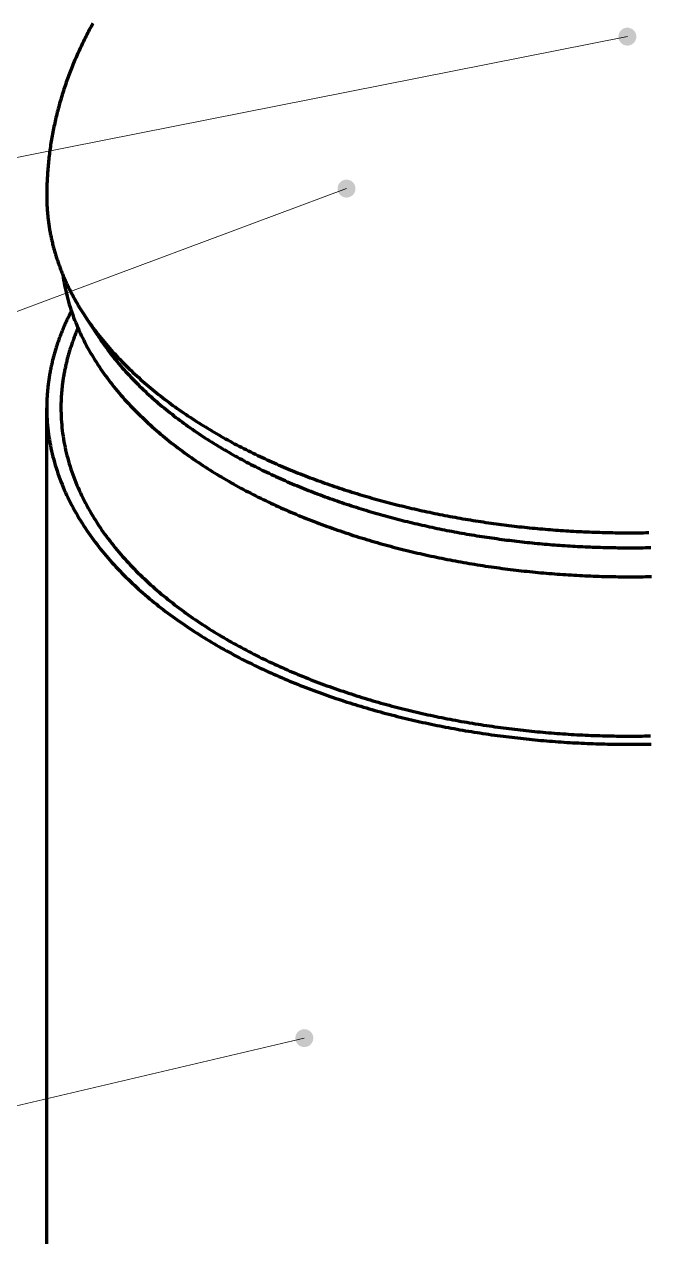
# Model space of a CAD drawing. Header units: millimetres. Extents: x 0 to 841, y 0 to 594.
# Drawn here: x 272.8 to 314.6, y 345.4 to 426.5 of the extents above; entities that cross this region are included whole.
import ezdxf

# ---------------------------------------------------------------- set-up
doc = ezdxf.new("R2010")
doc.units = ezdxf.units.MM
doc.layers.add('01-VISIBLE', color=7, linetype='CONTINUOUS', lineweight=70)
doc.layers.add('08-FINA', color=5, linetype='CONTINUOUS', lineweight=18)

msp = doc.modelspace()

# ---------------------------------------------------------------- hatches: boundary and pattern name
at = {"layer": '08-FINA'}
h = msp.add_hatch(color=7, dxfattribs=at)
h.dxf.hatch_style = 1
edge = h.paths.add_edge_path()
edge.add_arc((313.16, 425.656), 0.6, 0, 360)
h = msp.add_hatch(color=7, dxfattribs=at)
h.dxf.hatch_style = 1
edge = h.paths.add_edge_path()
edge.add_arc((294.381, 415.488), 0.6, 0, 360)
h = msp.add_hatch(color=7, dxfattribs=at)
h.dxf.hatch_style = 1
edge = h.paths.add_edge_path()
edge.add_arc((291.558, 358.645), 0.6, 0, 360)

# ---------------------------------------------------------------- linework, layer by layer
at = {"layer": '01-VISIBLE'}
for p, q in [((277.739, 405.657), (276.851, 407.014)), ((274.332, 338.279), (274.332, 400.822))]:
    msp.add_line(p, q, dxfattribs=at)
for points in [[(277.414, 426.539), (277.355, 426.431), (277.295, 426.323), (277.237, 426.214), (277.178, 426.106), (277.121, 425.996), (277.064, 425.887), (277.007, 425.777), (276.951, 425.667), (276.895, 425.557), (276.84, 425.447), (276.786, 425.336), (276.732, 425.225), (276.678, 425.114), (276.625, 425.002), (276.573, 424.89), (276.521, 424.778), (276.47, 424.666), (276.419, 424.554), (276.369, 424.441), (276.319, 424.328), (276.27, 424.214), (276.221, 424.101), (276.173, 423.987), (276.126, 423.873), (276.079, 423.759), (276.033, 423.644), (275.987, 423.53), (275.942, 423.415), (275.897, 423.3), (275.853, 423.184), (275.81, 423.069), (275.767, 422.953), (275.725, 422.837), (275.683, 422.721), (275.642, 422.604), (275.602, 422.488), (275.562, 422.371), (275.523, 422.254), (275.484, 422.136), (275.446, 422.019), (275.409, 421.901), (275.372, 421.784), (275.336, 421.666), (275.3, 421.547), (275.265, 421.429), (275.231, 421.31), (275.197, 421.192), (275.164, 421.073), (275.132, 420.954), (275.1, 420.834), (275.068, 420.715), (275.038, 420.595), (275.008, 420.476), (274.978, 420.356), (274.95, 420.236), (274.921, 420.115), (274.894, 419.995), (274.867, 419.874), (274.841, 419.754), (274.815, 419.633), (274.79, 419.512), (274.766, 419.391), (274.742, 419.27), (274.719, 419.149), (274.697, 419.027), (274.675, 418.906), (274.654, 418.784), (274.634, 418.662), (274.614, 418.54), (274.595, 418.418), (274.577, 418.296), (274.559, 418.174), (274.542, 418.052), (274.525, 417.93), (274.51, 417.807), (274.495, 417.685), (274.48, 417.562), (274.466, 417.439), (274.453, 417.317), (274.441, 417.194), (274.429, 417.071), (274.418, 416.948), (274.408, 416.825), (274.398, 416.702), (274.389, 416.579), (274.38, 416.455), (274.373, 416.332), (274.366, 416.209), (274.359, 416.086), (274.353, 415.962), (274.348, 415.839), (274.344, 415.716), (274.34, 415.592), (274.337, 415.469), (274.335, 415.345), (274.333, 415.222), (274.332, 415.099), (274.332, 414.975)], [(274.332, 414.975), (274.332, 414.894), (274.333, 414.814), (274.334, 414.733), (274.336, 414.652), (274.338, 414.572), (274.341, 414.491), (274.344, 414.411), (274.348, 414.33), (274.352, 414.249), (274.357, 414.169), (274.362, 414.088), (274.368, 414.008), (274.374, 413.928), (274.381, 413.847), (274.388, 413.767), (274.396, 413.687), (274.404, 413.606), (274.413, 413.526), (274.422, 413.446), (274.432, 413.366), (274.442, 413.286), (274.452, 413.206), (274.464, 413.126), (274.475, 413.046), (274.487, 412.966), (274.5, 412.887), (274.513, 412.807), (274.527, 412.728), (274.541, 412.648), (274.555, 412.569), (274.57, 412.49), (274.586, 412.41), (274.602, 412.331), (274.618, 412.252), (274.635, 412.174), (274.652, 412.095), (274.67, 412.016), (274.688, 411.938), (274.707, 411.859), (274.726, 411.781), (274.746, 411.702), (274.766, 411.624), (274.787, 411.546), (274.808, 411.468), (274.829, 411.391), (274.851, 411.313), (274.873, 411.236), (274.896, 411.158), (274.92, 411.081), (274.943, 411.004), (274.967, 410.927), (274.992, 410.85), (275.017, 410.773), (275.042, 410.697), (275.068, 410.62), (275.094, 410.544), (275.121, 410.468), (275.148, 410.392), (275.176, 410.316), (275.204, 410.241), (275.232, 410.165), (275.261, 410.09), (275.29, 410.015), (275.32, 409.939), (275.35, 409.865), (275.38, 409.79), (275.411, 409.715), (275.442, 409.641), (275.474, 409.567), (275.506, 409.493), (275.538, 409.419), (275.571, 409.345), (275.604, 409.271), (275.637, 409.198), (275.671, 409.125), (275.705, 409.052), (275.74, 408.979), (275.775, 408.906), (275.81, 408.834), (275.846, 408.762), (275.882, 408.689), (275.919, 408.617), (275.956, 408.546), (275.993, 408.474), (276.03, 408.403), (276.068, 408.331), (276.106, 408.26), (276.145, 408.19), (276.184, 408.119), (276.223, 408.048), (276.263, 407.978), (276.303, 407.908), (276.343, 407.838), (276.383, 407.768), (276.424, 407.699), (276.466, 407.63), (276.507, 407.56), (276.549, 407.491), (276.591, 407.423), (276.634, 407.354), (276.676, 407.286), (276.72, 407.218), (276.763, 407.15), (276.807, 407.082), (276.851, 407.014)], [(275.403, 409.735), (275.43, 409.551), (275.459, 409.368), (275.491, 409.185), (275.525, 409.003), (275.563, 408.821), (275.602, 408.64), (275.644, 408.459), (275.689, 408.279), (275.736, 408.1), (275.786, 407.921), (275.838, 407.743), (275.892, 407.566), (275.949, 407.389), (276.008, 407.213), (276.069, 407.038), (276.133, 406.864), (276.199, 406.691), (276.267, 406.518), (276.337, 406.347), (276.41, 406.176), (276.484, 406.006), (276.561, 405.837), (276.639, 405.669), (276.72, 405.502), (276.803, 405.336), (276.887, 405.171), (276.974, 405.007), (277.062, 404.844), (277.152, 404.681), (277.244, 404.52), (277.338, 404.36), (277.434, 404.201), (277.531, 404.043), (277.63, 403.887), (277.731, 403.731), (277.833, 403.576), (277.937, 403.422), (278.042, 403.27), (278.149, 403.118), (278.258, 402.968), (278.368, 402.818), (278.479, 402.67), (278.592, 402.523), (278.706, 402.377), (278.822, 402.232), (278.939, 402.088), (279.057, 401.945), (279.176, 401.803), (279.297, 401.662), (279.419, 401.522), (279.543, 401.384), (279.667, 401.246), (279.793, 401.11), (279.919, 400.974), (280.047, 400.84), (280.176, 400.706), (280.306, 400.574), (280.437, 400.443), (280.57, 400.313), (280.703, 400.184), (280.837, 400.055), (280.972, 399.928), (281.108, 399.802), (281.245, 399.677), (281.383, 399.553), (281.522, 399.43), (281.662, 399.308), (281.802, 399.187), (281.944, 399.067), (282.086, 398.948), (282.229, 398.83), (282.373, 398.713), (282.517, 398.597), (282.663, 398.482), (282.809, 398.368), (282.956, 398.254), (283.104, 398.142), (283.252, 398.031), (283.401, 397.92), (283.551, 397.811), (283.701, 397.702), (283.853, 397.595), (284.004, 397.488), (284.157, 397.382), (284.31, 397.278), (284.463, 397.174), (284.618, 397.071), (284.772, 396.968), (284.928, 396.867), (285.084, 396.767), (285.24, 396.667), (285.397, 396.569), (285.555, 396.471), (285.713, 396.374), (285.872, 396.278), (286.031, 396.182), (286.191, 396.088), (286.351, 395.994), (286.512, 395.902), (286.673, 395.81), (286.834, 395.719), (286.996, 395.629), (287.159, 395.539), (287.322, 395.45), (287.485, 395.363), (287.649, 395.276), (287.813, 395.189), (287.978, 395.104), (288.143, 395.019), (288.308, 394.935), (288.474, 394.852), (288.64, 394.77), (288.807, 394.688), (288.974, 394.608), (289.141, 394.528), (289.309, 394.448), (289.477, 394.37), (289.646, 394.292), (289.814, 394.215), (289.983, 394.139), (290.153, 394.063), (290.322, 393.988), (290.493, 393.914), (290.663, 393.841), (290.834, 393.768), (291.005, 393.696), (291.176, 393.625), (291.347, 393.554), (291.519, 393.484), (291.691, 393.415), (291.864, 393.347), (292.036, 393.279), (292.209, 393.212), (292.383, 393.146), (292.556, 393.08), (292.73, 393.015), (292.904, 392.951), (293.078, 392.887), (293.253, 392.824), (293.427, 392.762), (293.602, 392.7), (293.777, 392.639), (293.953, 392.579), (294.129, 392.519), (294.304, 392.46), (294.48, 392.402), (294.657, 392.344), (294.833, 392.287), (295.01, 392.231), (295.187, 392.175), (295.364, 392.12), (295.541, 392.065), (295.719, 392.012), (295.897, 391.958), (296.074, 391.906), (296.253, 391.854), (296.431, 391.802), (296.609, 391.752), (296.788, 391.702), (296.967, 391.652), (297.145, 391.603), (297.325, 391.555), (297.504, 391.507), (297.683, 391.46), (297.863, 391.414), (298.043, 391.368), (298.223, 391.323), (298.403, 391.278), (298.583, 391.234), (298.763, 391.19), (298.944, 391.148), (299.124, 391.105), (299.305, 391.064), (299.486, 391.022), (299.667, 390.982), (299.848, 390.942), (300.029, 390.903), (300.211, 390.864), (300.392, 390.826), (300.574, 390.788), (300.756, 390.751), (300.937, 390.715), (301.119, 390.679), (301.302, 390.643), (301.484, 390.609), (301.666, 390.574), (301.848, 390.541), (302.031, 390.508), (302.214, 390.475), (302.396, 390.443), (302.579, 390.412), (302.762, 390.381), (302.945, 390.351), (303.128, 390.321), (303.311, 390.292), (303.495, 390.263), (303.678, 390.235), (303.862, 390.208), (304.045, 390.181), (304.229, 390.154), (304.412, 390.128), (304.596, 390.103), (304.78, 390.078), (304.964, 390.054), (305.148, 390.031), (305.332, 390.007), (305.516, 389.985), (305.7, 389.963), (305.884, 389.941), (306.069, 389.92), (306.253, 389.9), (306.438, 389.88), (306.622, 389.861), (306.807, 389.842), (306.991, 389.824), (307.176, 389.806), (307.361, 389.789), (307.545, 389.772), (307.73, 389.756), (307.915, 389.74), (308.1, 389.725), (308.285, 389.71), (308.47, 389.696), (308.655, 389.683), (308.84, 389.67), (309.025, 389.658), (309.21, 389.646), (309.395, 389.634), (309.58, 389.623), (309.765, 389.613), (309.951, 389.603), (310.136, 389.594), (310.321, 389.585), (310.507, 389.577), (310.692, 389.569), (310.877, 389.562), (311.063, 389.555), (311.248, 389.549), (311.433, 389.544), (311.619, 389.539), (311.804, 389.534), (311.99, 389.53), (312.175, 389.527), (312.361, 389.524), (312.546, 389.521), (312.732, 389.519), (312.917, 389.518), (313.103, 389.517), (313.288, 389.516), (313.474, 389.517), (313.659, 389.517), (313.845, 389.518), (314.03, 389.52), (314.216, 389.522), (314.401, 389.525), (314.587, 389.528), (314.772, 389.532)], [(275.979, 407.297), (275.943, 407.226), (275.906, 407.154), (275.87, 407.083), (275.834, 407.011), (275.799, 406.939), (275.763, 406.866), (275.729, 406.794), (275.694, 406.721), (275.66, 406.649), (275.627, 406.576), (275.594, 406.503), (275.561, 406.429), (275.528, 406.356), (275.496, 406.282), (275.464, 406.208), (275.433, 406.134), (275.402, 406.06), (275.372, 405.986), (275.341, 405.912), (275.312, 405.837), (275.282, 405.762), (275.253, 405.687), (275.225, 405.612), (275.197, 405.537), (275.169, 405.462), (275.142, 405.386), (275.115, 405.31), (275.088, 405.234), (275.062, 405.159), (275.036, 405.082), (275.011, 405.006), (274.986, 404.93), (274.962, 404.853), (274.938, 404.777), (274.915, 404.7), (274.892, 404.623), (274.869, 404.546), (274.847, 404.469), (274.825, 404.391), (274.804, 404.314), (274.783, 404.236), (274.762, 404.158), (274.743, 404.081), (274.723, 404.003), (274.704, 403.925), (274.685, 403.847), (274.667, 403.768), (274.65, 403.69), (274.632, 403.612), (274.616, 403.533), (274.599, 403.454), (274.584, 403.376), (274.568, 403.297), (274.553, 403.218), (274.539, 403.139), (274.525, 403.06), (274.512, 402.98), (274.499, 402.901), (274.486, 402.822), (274.474, 402.742), (274.462, 402.663), (274.451, 402.583), (274.441, 402.504), (274.431, 402.424), (274.421, 402.344), (274.412, 402.265), (274.403, 402.185), (274.395, 402.105), (274.388, 402.025), (274.38, 401.945), (274.374, 401.865), (274.368, 401.785), (274.362, 401.705), (274.357, 401.624), (274.352, 401.544), (274.348, 401.464), (274.344, 401.384), (274.341, 401.303), (274.338, 401.223), (274.336, 401.143), (274.334, 401.063), (274.333, 400.982), (274.332, 400.902), (274.332, 400.822)], [(276.851, 407.014), (276.946, 406.87), (277.043, 406.726), (277.142, 406.583), (277.242, 406.441), (277.343, 406.3), (277.445, 406.16), (277.548, 406.021), (277.653, 405.882), (277.759, 405.745), (277.866, 405.609), (277.974, 405.473), (278.084, 405.339), (278.194, 405.205), (278.306, 405.072), (278.419, 404.94), (278.533, 404.81), (278.647, 404.68), (278.763, 404.55), (278.88, 404.422), (278.998, 404.295), (279.117, 404.169), (279.237, 404.043), (279.357, 403.919), (279.479, 403.795), (279.602, 403.672), (279.725, 403.55), (279.849, 403.429), (279.974, 403.309), (280.1, 403.19), (280.227, 403.072), (280.355, 402.954), (280.483, 402.838), (280.612, 402.722), (280.742, 402.607), (280.873, 402.493), (281.004, 402.38), (281.137, 402.267), (281.269, 402.156), (281.403, 402.045), (281.537, 401.935), (281.672, 401.826), (281.808, 401.718), (281.944, 401.611), (282.081, 401.504), (282.218, 401.399), (282.357, 401.294), (282.495, 401.19), (282.635, 401.086), (282.775, 400.984), (282.915, 400.882), (283.056, 400.781), (283.198, 400.681), (283.34, 400.582), (283.483, 400.483), (283.626, 400.386), (283.77, 400.289), (283.914, 400.192), (284.059, 400.097), (284.204, 400.002), (284.35, 399.908), (284.496, 399.815), (284.643, 399.722), (284.79, 399.63), (284.938, 399.539), (285.086, 399.449), (285.234, 399.36), (285.383, 399.271), (285.533, 399.183), (285.683, 399.095), (285.833, 399.008), (285.983, 398.922), (286.134, 398.837), (286.286, 398.753), (286.438, 398.669), (286.59, 398.585), (286.742, 398.503), (286.895, 398.421), (287.049, 398.34), (287.202, 398.259), (287.356, 398.18), (287.511, 398.1), (287.665, 398.022), (287.82, 397.944), (287.976, 397.867), (288.131, 397.79), (288.287, 397.715), (288.444, 397.639), (288.6, 397.565), (288.757, 397.491), (288.914, 397.418), (289.072, 397.345), (289.23, 397.273), (289.388, 397.202), (289.546, 397.131), (289.705, 397.061), (289.864, 396.991), (290.023, 396.922), (290.182, 396.854), (290.342, 396.787), (290.502, 396.719), (290.662, 396.653), (290.823, 396.587), (290.984, 396.522), (291.144, 396.457), (291.306, 396.393), (291.467, 396.33), (291.629, 396.267), (291.791, 396.205), (291.953, 396.143), (292.115, 396.082), (292.278, 396.021), (292.44, 395.962), (292.603, 395.902), (292.767, 395.843), (292.93, 395.785), (293.094, 395.727), (293.257, 395.67), (293.421, 395.614), (293.586, 395.558), (293.75, 395.502), (293.914, 395.448), (294.079, 395.393), (294.244, 395.34), (294.409, 395.286), (294.574, 395.234), (294.74, 395.182), (294.906, 395.13), (295.071, 395.079), (295.237, 395.029), (295.403, 394.979), (295.57, 394.929), (295.736, 394.88), (295.903, 394.832), (296.069, 394.784), (296.236, 394.737), (296.403, 394.69), (296.57, 394.644), (296.738, 394.598), (296.905, 394.553), (297.073, 394.508), (297.241, 394.464), (297.408, 394.421), (297.576, 394.378), (297.745, 394.335), (297.913, 394.293), (298.081, 394.251), (298.25, 394.21), (298.418, 394.17), (298.587, 394.13), (298.756, 394.09), (298.925, 394.051), (299.094, 394.012), (299.263, 393.974), (299.433, 393.937), (299.602, 393.9), (299.772, 393.863), (299.941, 393.827), (300.111, 393.792), (300.281, 393.757), (300.451, 393.722), (300.621, 393.688), (300.791, 393.654), (300.962, 393.621), (301.132, 393.588), (301.302, 393.556), (301.473, 393.525), (301.644, 393.493), (301.814, 393.463), (301.985, 393.432), (302.156, 393.403), (302.327, 393.373), (302.498, 393.345), (302.669, 393.316), (302.84, 393.288), (303.012, 393.261), (303.183, 393.234), (303.354, 393.208), (303.526, 393.182), (303.697, 393.156), (303.869, 393.131), (304.041, 393.107), (304.212, 393.083), (304.384, 393.059), (304.556, 393.036), (304.728, 393.013), (304.9, 392.991), (305.072, 392.969), (305.244, 392.948), (305.417, 392.927), (305.589, 392.907), (305.761, 392.887), (305.934, 392.867), (306.106, 392.848), (306.278, 392.83), (306.451, 392.812), (306.623, 392.794), (306.796, 392.777), (306.969, 392.76), (307.141, 392.744), (307.314, 392.728), (307.487, 392.713), (307.66, 392.698), (307.833, 392.683), (308.005, 392.669), (308.178, 392.656), (308.351, 392.643), (308.524, 392.63), (308.697, 392.618), (308.87, 392.606), (309.043, 392.595), (309.217, 392.584), (309.39, 392.574), (309.563, 392.564), (309.736, 392.554), (309.909, 392.545), (310.083, 392.537), (310.256, 392.529), (310.429, 392.521), (310.602, 392.514), (310.776, 392.507), (310.949, 392.5), (311.122, 392.495), (311.296, 392.489), (311.469, 392.484), (311.643, 392.48), (311.816, 392.475), (311.989, 392.472), (312.163, 392.469), (312.336, 392.466), (312.51, 392.463), (312.683, 392.462), (312.857, 392.46), (313.03, 392.459), (313.203, 392.459), (313.377, 392.458), (313.55, 392.459), (313.724, 392.46), (313.897, 392.461), (314.071, 392.462), (314.244, 392.465), (314.418, 392.467), (314.591, 392.47)], [(276.419, 406.153), (276.388, 406.079), (276.356, 406.005), (276.325, 405.93), (276.294, 405.855), (276.264, 405.781), (276.234, 405.706), (276.205, 405.63), (276.176, 405.555), (276.147, 405.48), (276.119, 405.404), (276.091, 405.328), (276.064, 405.252), (276.037, 405.176), (276.01, 405.1), (275.984, 405.023), (275.959, 404.947), (275.934, 404.87), (275.909, 404.793), (275.885, 404.716), (275.861, 404.639), (275.837, 404.562), (275.814, 404.484), (275.792, 404.407), (275.77, 404.329), (275.748, 404.251), (275.727, 404.173), (275.707, 404.095), (275.687, 404.017), (275.667, 403.939), (275.648, 403.86), (275.629, 403.782), (275.611, 403.703), (275.593, 403.625), (275.576, 403.546), (275.559, 403.467), (275.542, 403.388), (275.526, 403.308), (275.511, 403.229), (275.496, 403.15), (275.482, 403.07), (275.468, 402.991), (275.454, 402.911), (275.441, 402.832), (275.429, 402.752), (275.417, 402.672), (275.406, 402.592), (275.395, 402.512), (275.384, 402.432), (275.374, 402.352), (275.365, 402.272), (275.356, 402.191), (275.347, 402.111), (275.34, 402.031), (275.332, 401.95), (275.325, 401.87), (275.319, 401.79), (275.313, 401.709), (275.308, 401.628), (275.303, 401.548), (275.298, 401.467), (275.294, 401.387), (275.291, 401.306), (275.288, 401.225), (275.286, 401.145), (275.284, 401.064), (275.283, 400.983), (275.282, 400.902), (275.282, 400.822)], [(277.739, 405.657), (277.833, 405.516), (277.927, 405.375), (278.023, 405.236), (278.121, 405.098), (278.219, 404.96), (278.319, 404.823), (278.42, 404.688), (278.522, 404.553), (278.626, 404.419), (278.73, 404.286), (278.836, 404.153), (278.943, 404.022), (279.05, 403.892), (279.159, 403.762), (279.269, 403.634), (279.38, 403.506), (279.492, 403.379), (279.605, 403.253), (279.719, 403.128), (279.834, 403.004), (279.95, 402.881), (280.067, 402.758), (280.185, 402.637), (280.304, 402.516), (280.423, 402.396), (280.544, 402.277), (280.665, 402.159), (280.787, 402.042), (280.91, 401.926), (281.034, 401.81), (281.158, 401.696), (281.283, 401.582), (281.409, 401.469), (281.536, 401.357), (281.664, 401.246), (281.792, 401.135), (281.921, 401.026), (282.05, 400.917), (282.181, 400.809), (282.312, 400.702), (282.443, 400.595), (282.576, 400.49), (282.709, 400.385), (282.842, 400.281), (282.976, 400.178), (283.111, 400.076), (283.246, 399.974), (283.382, 399.873), (283.519, 399.773), (283.656, 399.674), (283.794, 399.576), (283.932, 399.478), (284.071, 399.381), (284.21, 399.285), (284.35, 399.19), (284.49, 399.095), (284.631, 399.001), (284.772, 398.908), (284.914, 398.815), (285.056, 398.724), (285.199, 398.633), (285.342, 398.542), (285.485, 398.453), (285.629, 398.364), (285.774, 398.276), (285.919, 398.189), (286.064, 398.102), (286.21, 398.016), (286.356, 397.931), (286.503, 397.846), (286.65, 397.762), (286.797, 397.679), (286.945, 397.596), (287.093, 397.514), (287.241, 397.433), (287.39, 397.353), (287.539, 397.273), (287.689, 397.194), (287.839, 397.115), (287.989, 397.037), (288.14, 396.96), (288.291, 396.884), (288.442, 396.808), (288.593, 396.732), (288.745, 396.658), (288.897, 396.584), (289.05, 396.51), (289.203, 396.438), (289.356, 396.365), (289.509, 396.294), (289.663, 396.223), (289.817, 396.153), (289.971, 396.083), (290.126, 396.014), (290.28, 395.946), (290.435, 395.878), (290.591, 395.811), (290.746, 395.744), (290.902, 395.678), (291.058, 395.613), (291.215, 395.548), (291.371, 395.484), (291.528, 395.42), (291.685, 395.357), (291.842, 395.295), (292, 395.233), (292.157, 395.171), (292.315, 395.111), (292.474, 395.05), (292.632, 394.991), (292.791, 394.932), (292.949, 394.873), (293.108, 394.815), (293.268, 394.758), (293.427, 394.701), (293.587, 394.645), (293.746, 394.589), (293.906, 394.534), (294.067, 394.48), (294.227, 394.425), (294.387, 394.372), (294.548, 394.319), (294.709, 394.267), (294.87, 394.215), (295.031, 394.163), (295.193, 394.112), (295.354, 394.062), (295.516, 394.012), (295.678, 393.963), (295.84, 393.914), (296.002, 393.866), (296.165, 393.819), (296.327, 393.771), (296.49, 393.725), (296.653, 393.679), (296.816, 393.633), (296.979, 393.588), (297.142, 393.543), (297.305, 393.499), (297.469, 393.456), (297.633, 393.413), (297.796, 393.37), (297.96, 393.328), (298.124, 393.286), (298.288, 393.245), (298.453, 393.205), (298.617, 393.165), (298.782, 393.125), (298.946, 393.086), (299.111, 393.047), (299.276, 393.009), (299.441, 392.972), (299.606, 392.935), (299.771, 392.898), (299.937, 392.862), (300.102, 392.826), (300.268, 392.791), (300.433, 392.756), (300.599, 392.722), (300.765, 392.688), (300.931, 392.655), (301.097, 392.622), (301.263, 392.59), (301.429, 392.558), (301.595, 392.527), (301.762, 392.496), (301.928, 392.465), (302.095, 392.435), (302.261, 392.406), (302.428, 392.377), (302.595, 392.348), (302.762, 392.32), (302.929, 392.293), (303.096, 392.265), (303.263, 392.239), (303.43, 392.212), (303.597, 392.187), (303.765, 392.161), (303.932, 392.136), (304.1, 392.112), (304.267, 392.088), (304.435, 392.065), (304.602, 392.042), (304.77, 392.019), (304.938, 391.997), (305.106, 391.975), (305.273, 391.954), (305.441, 391.933), (305.609, 391.913), (305.777, 391.893), (305.946, 391.873), (306.114, 391.854), (306.282, 391.836), (306.45, 391.818), (306.619, 391.8), (306.787, 391.783), (306.955, 391.766), (307.124, 391.75), (307.292, 391.734), (307.461, 391.719), (307.629, 391.704), (307.798, 391.689), (307.967, 391.675), (308.135, 391.661), (308.304, 391.648), (308.473, 391.635), (308.641, 391.623), (308.81, 391.611), (308.979, 391.6), (309.148, 391.589), (309.317, 391.578), (309.486, 391.568), (309.655, 391.558), (309.824, 391.549), (309.993, 391.54), (310.162, 391.532), (310.331, 391.524), (310.5, 391.516), (310.669, 391.509), (310.838, 391.503), (311.007, 391.497), (311.176, 391.491), (311.345, 391.486), (311.515, 391.481), (311.684, 391.476), (311.853, 391.472), (312.022, 391.469), (312.191, 391.465), (312.36, 391.463), (312.53, 391.46), (312.699, 391.459), (312.868, 391.457), (313.037, 391.456), (313.207, 391.456), (313.376, 391.456), (313.545, 391.456), (313.714, 391.457), (313.884, 391.458), (314.053, 391.459), (314.222, 391.462), (314.391, 391.464), (314.56, 391.467), (314.73, 391.47)], [(274.332, 400.822), (274.333, 400.627), (274.338, 400.432), (274.345, 400.238), (274.355, 400.044), (274.368, 399.849), (274.384, 399.655), (274.403, 399.462), (274.425, 399.268), (274.449, 399.075), (274.477, 398.883), (274.507, 398.69), (274.54, 398.499), (274.576, 398.307), (274.614, 398.116), (274.656, 397.926), (274.7, 397.737), (274.746, 397.548), (274.796, 397.359), (274.848, 397.172), (274.902, 396.985), (274.959, 396.799), (275.019, 396.614), (275.081, 396.429), (275.146, 396.246), (275.213, 396.063), (275.282, 395.881), (275.354, 395.7), (275.428, 395.52), (275.505, 395.341), (275.583, 395.163), (275.664, 394.986), (275.747, 394.81), (275.833, 394.635), (275.92, 394.462), (276.009, 394.289), (276.101, 394.117), (276.195, 393.946), (276.29, 393.777), (276.387, 393.608), (276.487, 393.441), (276.588, 393.274), (276.691, 393.109), (276.796, 392.945), (276.902, 392.782), (277.011, 392.621), (277.121, 392.46), (277.232, 392.301), (277.346, 392.143), (277.46, 391.985), (277.577, 391.829), (277.695, 391.675), (277.814, 391.521), (277.935, 391.369), (278.058, 391.217), (278.182, 391.067), (278.307, 390.918), (278.433, 390.77), (278.561, 390.624), (278.69, 390.478), (278.821, 390.334), (278.953, 390.19), (279.086, 390.048), (279.22, 389.907), (279.355, 389.767), (279.492, 389.629), (279.629, 389.491), (279.768, 389.355), (279.908, 389.219), (280.049, 389.085), (280.191, 388.952), (280.334, 388.82), (280.478, 388.689), (280.623, 388.559), (280.769, 388.43), (280.916, 388.303), (281.063, 388.176), (281.212, 388.05), (281.362, 387.926), (281.512, 387.802), (281.663, 387.68), (281.816, 387.559), (281.969, 387.438), (282.122, 387.319), (282.277, 387.201), (282.432, 387.083), (282.588, 386.967), (282.745, 386.852), (282.903, 386.738), (283.061, 386.624), (283.22, 386.512), (283.38, 386.401), (283.54, 386.291), (283.701, 386.181), (283.863, 386.073), (284.025, 385.966), (284.188, 385.859), (284.352, 385.754), (284.516, 385.649), (284.68, 385.545), (284.846, 385.443), (285.012, 385.341), (285.178, 385.24), (285.345, 385.14), (285.513, 385.041), (285.681, 384.943), (285.849, 384.846), (286.018, 384.749), (286.188, 384.654), (286.358, 384.559), (286.529, 384.465), (286.7, 384.372), (286.871, 384.28), (287.043, 384.189), (287.216, 384.099), (287.388, 384.01), (287.562, 383.921), (287.735, 383.833), (287.91, 383.746), (288.084, 383.66), (288.259, 383.575), (288.434, 383.49), (288.61, 383.407), (288.786, 383.324), (288.963, 383.242), (289.14, 383.161), (289.317, 383.08), (289.494, 383.001), (289.672, 382.922), (289.851, 382.844), (290.029, 382.766), (290.208, 382.69), (290.387, 382.614), (290.567, 382.539), (290.747, 382.465), (290.927, 382.391), (291.108, 382.319), (291.289, 382.247), (291.47, 382.175), (291.651, 382.105), (291.833, 382.035), (292.015, 381.966), (292.197, 381.898), (292.38, 381.83), (292.562, 381.764), (292.745, 381.698), (292.929, 381.632), (293.112, 381.567), (293.296, 381.504), (293.48, 381.44), (293.665, 381.378), (293.849, 381.316), (294.034, 381.255), (294.219, 381.194), (294.404, 381.135), (294.59, 381.076), (294.775, 381.017), (294.961, 380.96), (295.147, 380.903), (295.333, 380.846), (295.52, 380.791), (295.707, 380.736), (295.894, 380.681), (296.081, 380.628), (296.268, 380.575), (296.455, 380.522), (296.643, 380.471), (296.831, 380.42), (297.019, 380.369), (297.207, 380.32), (297.395, 380.271), (297.584, 380.222), (297.773, 380.175), (297.961, 380.127), (298.15, 380.081), (298.34, 380.035), (298.529, 379.99), (298.718, 379.945), (298.908, 379.902), (299.098, 379.858), (299.288, 379.816), (299.478, 379.774), (299.668, 379.732), (299.858, 379.691), (300.049, 379.651), (300.239, 379.612), (300.43, 379.573), (300.621, 379.535), (300.812, 379.497), (301.003, 379.46), (301.194, 379.423), (301.385, 379.387), (301.577, 379.352), (301.768, 379.318), (301.96, 379.284), (302.152, 379.25), (302.343, 379.217), (302.535, 379.185), (302.727, 379.153), (302.919, 379.122), (303.112, 379.092), (303.304, 379.062), (303.496, 379.033), (303.689, 379.004), (303.882, 378.976), (304.074, 378.949), (304.267, 378.922), (304.46, 378.895), (304.653, 378.87), (304.846, 378.845), (305.039, 378.82), (305.232, 378.796), (305.425, 378.773), (305.618, 378.75), (305.812, 378.728), (306.005, 378.706), (306.199, 378.685), (306.392, 378.664), (306.586, 378.644), (306.78, 378.625), (306.973, 378.606), (307.167, 378.588), (307.361, 378.57), (307.555, 378.553), (307.749, 378.537), (307.943, 378.521), (308.137, 378.506), (308.331, 378.491), (308.525, 378.477), (308.719, 378.463), (308.913, 378.45), (309.107, 378.437), (309.302, 378.426), (309.496, 378.414), (309.69, 378.403), (309.885, 378.393), (310.079, 378.383), (310.273, 378.374), (310.468, 378.366), (310.662, 378.358), (310.857, 378.35), (311.051, 378.344), (311.246, 378.337), (311.44, 378.331), (311.635, 378.326), (311.83, 378.322), (312.024, 378.318), (312.219, 378.314), (312.413, 378.311), (312.608, 378.309), (312.803, 378.307), (312.997, 378.306), (313.192, 378.305), (313.386, 378.305), (313.581, 378.305), (313.776, 378.306), (313.97, 378.308), (314.165, 378.31), (314.36, 378.313), (314.554, 378.316), (314.749, 378.32)], [(275.282, 400.822), (275.283, 400.632), (275.288, 400.442), (275.295, 400.252), (275.305, 400.063), (275.317, 399.873), (275.333, 399.684), (275.351, 399.495), (275.373, 399.306), (275.396, 399.118), (275.423, 398.93), (275.453, 398.742), (275.485, 398.555), (275.52, 398.368), (275.557, 398.182), (275.598, 397.997), (275.641, 397.812), (275.686, 397.627), (275.734, 397.444), (275.785, 397.261), (275.838, 397.079), (275.894, 396.897), (275.952, 396.716), (276.013, 396.536), (276.076, 396.357), (276.141, 396.179), (276.209, 396.002), (276.279, 395.825), (276.351, 395.649), (276.426, 395.475), (276.503, 395.301), (276.582, 395.128), (276.663, 394.957), (276.746, 394.786), (276.831, 394.616), (276.919, 394.448), (277.008, 394.28), (277.099, 394.114), (277.192, 393.948), (277.287, 393.784), (277.384, 393.621), (277.483, 393.458), (277.583, 393.297), (277.686, 393.137), (277.79, 392.978), (277.895, 392.821), (278.003, 392.664), (278.112, 392.508), (278.222, 392.354), (278.334, 392.201), (278.448, 392.049), (278.563, 391.897), (278.679, 391.748), (278.798, 391.599), (278.917, 391.451), (279.038, 391.305), (279.16, 391.159), (279.283, 391.015), (279.408, 390.872), (279.534, 390.73), (279.662, 390.589), (279.79, 390.449), (279.92, 390.311), (280.051, 390.173), (280.183, 390.037), (280.316, 389.901), (280.45, 389.767), (280.586, 389.634), (280.722, 389.502), (280.86, 389.371), (280.998, 389.241), (281.138, 389.112), (281.278, 388.984), (281.42, 388.858), (281.562, 388.732), (281.705, 388.608), (281.849, 388.484), (281.994, 388.361), (282.14, 388.24), (282.287, 388.12), (282.435, 388), (282.583, 387.882), (282.733, 387.764), (282.883, 387.648), (283.033, 387.533), (283.185, 387.418), (283.337, 387.305), (283.49, 387.192), (283.644, 387.081), (283.798, 386.97), (283.954, 386.861), (284.109, 386.752), (284.266, 386.645), (284.423, 386.538), (284.581, 386.432), (284.739, 386.327), (284.898, 386.224), (285.057, 386.121), (285.218, 386.019), (285.378, 385.917), (285.54, 385.817), (285.701, 385.718), (285.864, 385.62), (286.027, 385.522), (286.19, 385.425), (286.354, 385.33), (286.519, 385.235), (286.684, 385.141), (286.849, 385.048), (287.015, 384.955), (287.182, 384.864), (287.348, 384.773), (287.516, 384.683), (287.683, 384.594), (287.852, 384.506), (288.02, 384.419), (288.189, 384.333), (288.359, 384.247), (288.529, 384.162), (288.699, 384.078), (288.87, 383.995), (289.041, 383.913), (289.212, 383.831), (289.384, 383.75), (289.556, 383.67), (289.729, 383.591), (289.902, 383.512), (290.075, 383.435), (290.249, 383.358), (290.423, 383.282), (290.597, 383.206), (290.771, 383.131), (290.946, 383.058), (291.122, 382.984), (291.297, 382.912), (291.473, 382.84), (291.649, 382.769), (291.825, 382.699), (292.002, 382.63), (292.179, 382.561), (292.356, 382.493), (292.534, 382.426), (292.712, 382.359), (292.89, 382.293), (293.068, 382.228), (293.247, 382.163), (293.426, 382.1), (293.605, 382.036), (293.784, 381.974), (293.964, 381.912), (294.144, 381.851), (294.324, 381.791), (294.504, 381.731), (294.684, 381.672), (294.865, 381.614), (295.046, 381.557), (295.227, 381.5), (295.409, 381.443), (295.59, 381.388), (295.772, 381.333), (295.954, 381.278), (296.136, 381.225), (296.318, 381.172), (296.501, 381.12), (296.684, 381.068), (296.867, 381.017), (297.05, 380.966), (297.233, 380.917), (297.416, 380.868), (297.6, 380.819), (297.784, 380.771), (297.968, 380.724), (298.152, 380.677), (298.336, 380.632), (298.52, 380.586), (298.705, 380.542), (298.89, 380.497), (299.074, 380.454), (299.259, 380.411), (299.445, 380.369), (299.63, 380.327), (299.815, 380.286), (300.001, 380.246), (300.186, 380.206), (300.372, 380.167), (300.558, 380.128), (300.744, 380.09), (300.93, 380.053), (301.117, 380.016), (301.303, 379.98), (301.49, 379.945), (301.676, 379.91), (301.863, 379.875), (302.05, 379.841), (302.237, 379.808), (302.424, 379.776), (302.611, 379.743), (302.798, 379.712), (302.986, 379.681), (303.173, 379.651), (303.361, 379.621), (303.548, 379.592), (303.736, 379.564), (303.924, 379.536), (304.112, 379.508), (304.3, 379.481), (304.488, 379.455), (304.676, 379.429), (304.864, 379.404), (305.052, 379.38), (305.241, 379.356), (305.429, 379.332), (305.618, 379.31), (305.806, 379.287), (305.995, 379.266), (306.184, 379.245), (306.372, 379.224), (306.561, 379.204), (306.75, 379.185), (306.939, 379.166), (307.128, 379.147), (307.317, 379.13), (307.506, 379.112), (307.695, 379.096), (307.885, 379.08), (308.074, 379.064), (308.263, 379.049), (308.453, 379.035), (308.642, 379.021), (308.831, 379.008), (309.021, 378.995), (309.21, 378.983), (309.4, 378.971), (309.589, 378.96), (309.779, 378.949), (309.969, 378.939), (310.158, 378.93), (310.348, 378.921), (310.538, 378.913), (310.727, 378.905), (310.917, 378.898), (311.107, 378.891), (311.297, 378.885), (311.486, 378.879), (311.676, 378.874), (311.866, 378.87), (312.056, 378.866), (312.246, 378.862), (312.436, 378.86), (312.626, 378.857), (312.815, 378.855), (313.005, 378.854), (313.195, 378.854), (313.385, 378.853), (313.575, 378.854), (313.765, 378.855), (313.955, 378.856), (314.145, 378.858), (314.334, 378.861), (314.524, 378.864), (314.714, 378.868)]]:
    msp.add_lwpolyline(points, dxfattribs=at)
at = {"layer": '08-FINA'}
for p, q in [((51.414, 373.787), (313.16, 425.656)), ((51.216, 324.762), (294.381, 415.488)), ((51.38, 302.029), (291.558, 358.645))]:
    msp.add_line(p, q, dxfattribs=at)

doc.saveas('drawing.dxf')
